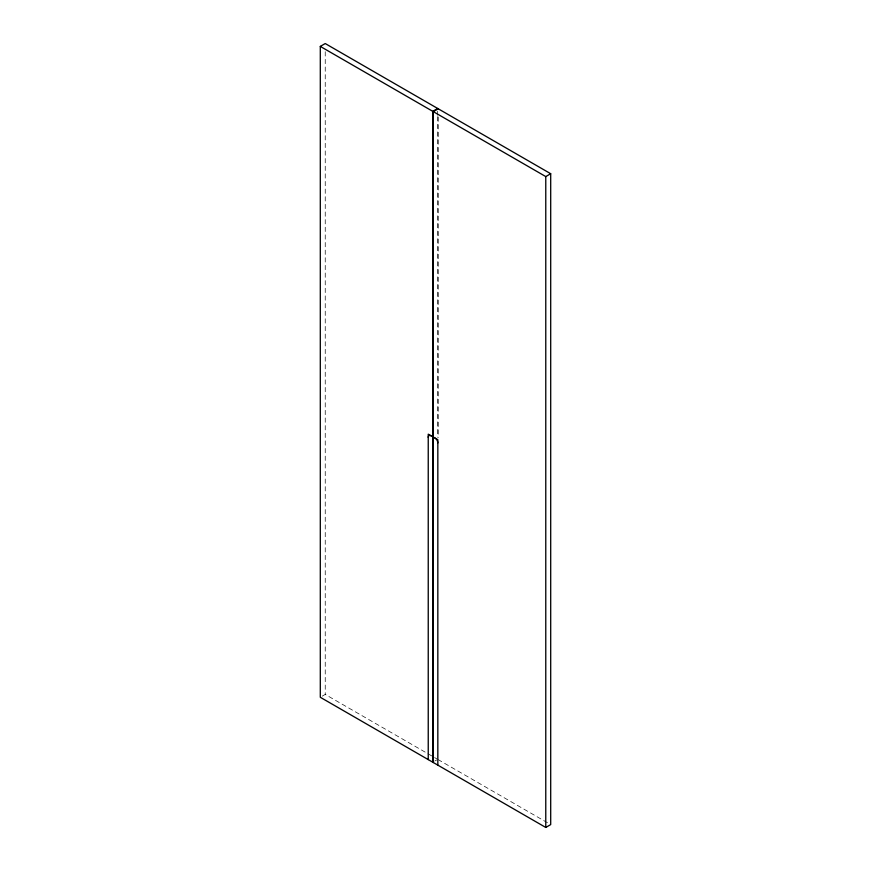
<?xml version="1.0" encoding="UTF-8"?>
<svg xmlns="http://www.w3.org/2000/svg" width="871" height="871" viewBox="0 0 871 871"><rect width="100%" height="100%" fill="white"/><g stroke="black" fill="none" stroke-linecap="round" stroke-linejoin="round"><path stroke-width="0.65" stroke-dasharray="4.36 3.27" d="M322.27 696.136L325.231 694.427L436.796 758.837M434.727 761.058L436.698 759.926M437.971 759.512L548.36 823.247M438.244 116.954L438.244 437.634M437.688 111.194L437.688 115.266M437.688 116.627L437.688 437.307M325.231 51.705L325.231 694.427"/><path stroke-width="1.31" d="M320.299 46.403L325.231 43.55L550.701 173.721L550.701 824.597L545.769 827.45L320.299 697.279L320.299 46.403L545.769 176.573L550.701 173.721M437.688 108.472L432.756 111.325L432.756 762.201M438.244 108.799L433.312 111.651L433.312 762.528M432.756 436.763L428.238 434.161L428.238 759.599M433.312 437.09L437.83 439.692L437.83 765.13M545.769 176.573L545.769 827.45M435.01 438.059A3.985 2.297 60 0 1 437.83 442.947M428.238 437.416A3.985 2.297 60 0 1 431.058 435.783"/></g></svg>
